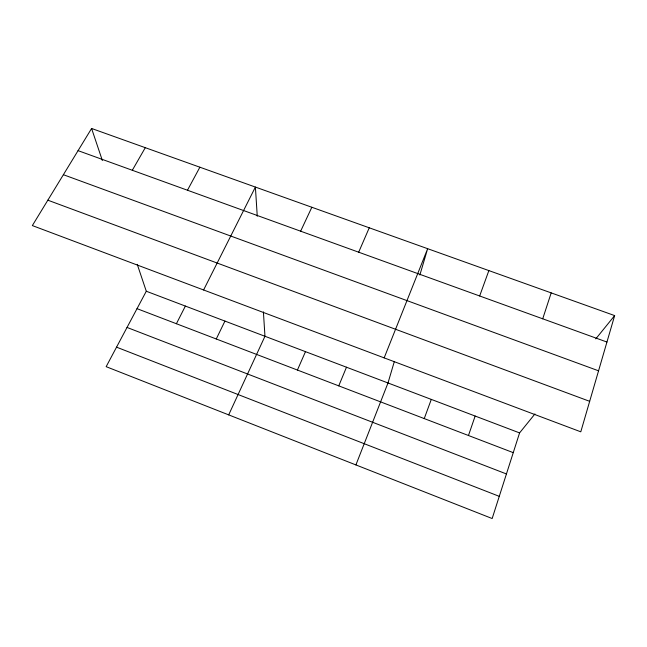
<?xml version="1.0" encoding="UTF-8"?>
<svg xmlns="http://www.w3.org/2000/svg" width="647" height="647" viewBox="0 0 647 647"><rect width="100%" height="100%" fill="white"/><g stroke="black" fill="none" stroke-linecap="round" stroke-linejoin="round"><path stroke-width="0.97" d="M614.65 315.59L580.788 431.816L32.35 225.577L91.591 128.47L614.65 315.59L595.782 338.874M394.322 361.56L387.998 382.967L355.907 464.926M419.871 274.999L427.643 248.691L384.164 357.88M534.932 413.959L519.581 432.908L492.165 518.53L106.157 366.671L146.295 291.239L137.253 264.34M542.72 318.801L551.187 292.889M468.468 435.504L475.157 416.045M479.662 295.978L488.865 270.592M424.246 418.585L431.298 399.401M338.753 385.863L346.485 367.213M358.681 252.201L369.251 227.801M297.426 370.044L305.481 351.653M228.69 414.881L264.963 336.27L263.402 311.886M300.637 231.189L311.838 207.266M216.26 338.979L224.938 321.082M203.595 289.977L255.395 187.072L257.263 216.235M176.405 323.726L185.382 306.071M187.476 190.234L199.883 167.209M132.311 170.274L145.292 147.678M78.061 150.638L606.943 342.045M63.382 174.706L598.556 370.812M47.846 200.182L589.668 401.326M146.295 291.239L519.581 432.908M137.027 308.659L513.257 452.649M127.03 327.439L506.439 473.952M116.541 347.156L499.274 496.346M91.591 128.47L102.372 160.561"/></g></svg>
